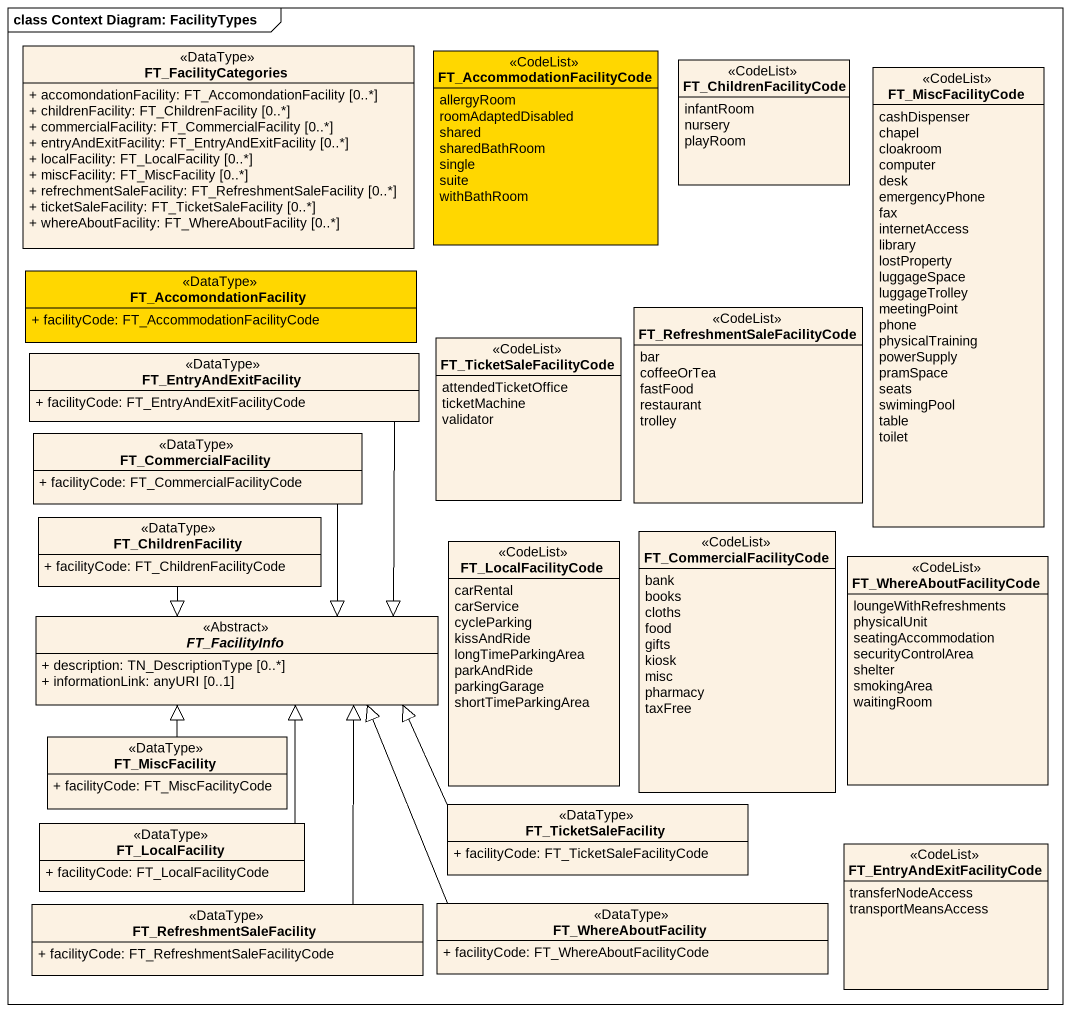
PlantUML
@startuml
mainframe class Context Diagram: FacilityTypes
hide circle
hide empty members
skinparam classAttributeIconSize 0
class FT_FacilityCategories <<DataType>> {
  + accomondationFacility: FT_AccomondationFacility [0..*]
  + childrenFacility: FT_ChildrenFacility [0..*]
  + commercialFacility: FT_CommercialFacility [0..*]
  + entryAndExitFacility: FT_EntryAndExitFacility [0..*]
  + localFacility: FT_LocalFacility [0..*]
  + miscFacility: FT_MiscFacility [0..*]
  + refrechmentSaleFacility: FT_RefreshmentSaleFacility [0..*]
  + ticketSaleFacility: FT_TicketSaleFacility [0..*]
  + whereAboutFacility: FT_WhereAboutFacility [0..*]
}
class FT_AccommodationFacilityCode <<CodeList>> #FFD700 {
  allergyRoom
  roomAdaptedDisabled
  shared
  sharedBathRoom
  single
  suite
  withBathRoom
}
class FT_ChildrenFacilityCode <<CodeList>> {
  infantRoom
  nursery
  playRoom
}
class FT_MiscFacilityCode <<CodeList>> {
  cashDispenser
  chapel
  cloakroom
  computer
  desk
  emergencyPhone
  fax
  internetAccess
  library
  lostProperty
  luggageSpace
  luggageTrolley
  meetingPoint
  phone
  physicalTraining
  powerSupply
  pramSpace
  seats
  swimingPool
  table
  toilet
}
class FT_AccomondationFacility <<DataType>> #FFD700 {
  + facilityCode: FT_AccommodationFacilityCode
}
class FT_TicketSaleFacilityCode <<CodeList>> {
  attendedTicketOffice
  ticketMachine
  validator
}
class "FT_RefreshmentSaleFacilityCode" as FT_RefreshmentSaleFacilityCo <<CodeList>> {
  bar
  coffeeOrTea
  fastFood
  restaurant
  trolley
}
class FT_EntryAndExitFacility <<DataType>> {
  + facilityCode: FT_EntryAndExitFacilityCode
}
class FT_CommercialFacility <<DataType>> {
  + facilityCode: FT_CommercialFacilityCode
}
class FT_ChildrenFacility <<DataType>> {
  + facilityCode: FT_ChildrenFacilityCode
}
class FT_LocalFacilityCode <<CodeList>> {
  carRental
  carService
  cycleParking
  kissAndRide
  longTimeParkingArea
  parkAndRide
  parkingGarage
  shortTimeParkingArea
}
class FT_CommercialFacilityCode <<CodeList>> {
  bank
  books
  cloths
  food
  gifts
  kiosk
  misc
  pharmacy
  taxFree
}
class FT_WhereAboutFacilityCode <<CodeList>> {
  loungeWithRefreshments
  physicalUnit
  seatingAccommodation
  securityControlArea
  shelter
  smokingArea
  waitingRoom
}
abstract class FT_FacilityInfo <<Abstract>> {
  + description: TN_DescriptionType [0..*]
  + informationLink: anyURI [0..1]
}
class FT_MiscFacility <<DataType>> {
  + facilityCode: FT_MiscFacilityCode
}
class FT_LocalFacility <<DataType>> {
  + facilityCode: FT_LocalFacilityCode
}
class FT_TicketSaleFacility <<DataType>> {
  + facilityCode: FT_TicketSaleFacilityCode
}
class FT_EntryAndExitFacilityCode <<CodeList>> {
  transferNodeAccess
  transportMeansAccess
}
class FT_RefreshmentSaleFacility <<DataType>> {
  + facilityCode: FT_RefreshmentSaleFacilityCode
}
class FT_WhereAboutFacility <<DataType>> {
  + facilityCode: FT_WhereAboutFacilityCode
}
FT_EntryAndExitFacility --|> FT_FacilityInfo
FT_CommercialFacility --|> FT_FacilityInfo
FT_ChildrenFacility --|> FT_FacilityInfo
FT_MiscFacility -up-|> FT_FacilityInfo
FT_LocalFacility -up-|> FT_FacilityInfo
FT_TicketSaleFacility -left-|> FT_FacilityInfo
FT_RefreshmentSaleFacility -up-|> FT_FacilityInfo
FT_WhereAboutFacility -up-|> FT_FacilityInfo
@enduml
